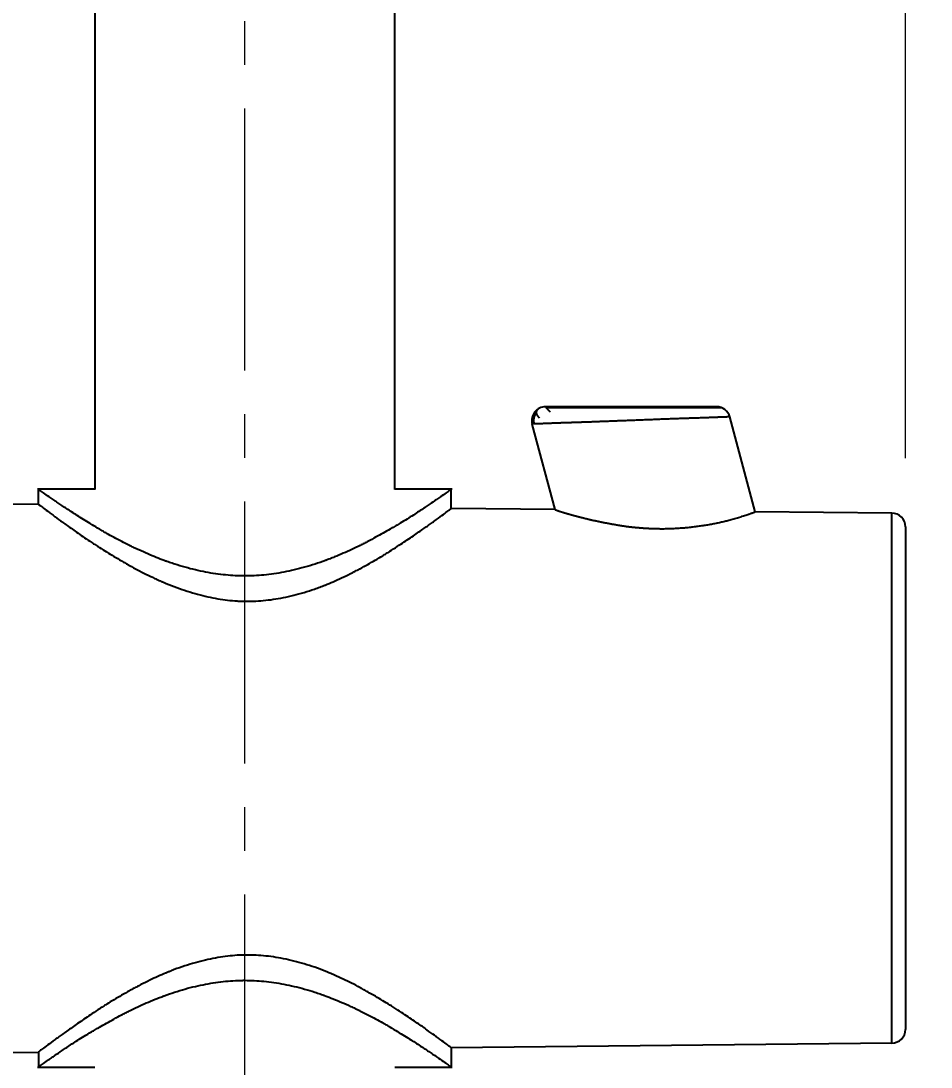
# Model space of a CAD drawing. Header units: millimetres. Extents: x 14 to 1202, y 28 to 1708.
# Drawn here: x 887.6 to 953.7, y 833.3 to 909.4 of the extents above; entities that cross this region are included whole.
import ezdxf

# ---------------------------------------------------------------- set-up
doc = ezdxf.new("R2010")
doc.units = ezdxf.units.MM
doc.linetypes.add('CENTER2', pattern=[28.575, 19.05, -3.175, 3.175, -3.175])
doc.styles.add('GOGO', font='Gulim.ttf', dxfattribs={"height": 3})
doc.dimstyles.new('기밴테크', dxfattribs={"dimtxt": 3, "dimasz": 3, "dimexe": 1.25, "dimexo": 0.625, "dimgap": 0.6, "dimtad": 1, "dimtih": 1, "dimtoh": 1, "dimdec": 1, "dimlunit": 6, "dimtxsty": 'GOGO', "dimcen": 0, "dimclrd": 3, "dimclre": 3, "dimclrt": 4, "dimadec": 0, "dimazin": 0, "dimtfac": 1, "dimtdec": 1, "dimtmove": 0, "dimatfit": 3, "dimfxl": 1, "dimlwd": 13, "dimlwe": 13, "dimarcsym": 0})

# ---------------------------------------------------------------- blocks, each defined once
blk = doc.blocks.new('*D19')
at = {"color": 3, "lineweight": 13, "transparency": 16777216}
for p, q in [((835.851, 875.007), (835.851, 958.483)), ((951.851, 877.598), (951.851, 958.483)), ((855.851, 946.483), (931.851, 946.483)), ((951.851, 946.483), (1019.241, 946.483))]:
    blk.add_line(p, q, dxfattribs=at)
at = {"color": 3, "transparency": 16777216}
for points in [[(855.851, 949.816), (855.851, 943.149), (835.851, 946.483)], [(931.851, 949.816), (931.851, 943.149), (951.851, 946.483)]]:
    blk.add_solid(points, dxfattribs=at)
at = {"layer": 'Defpoints', "color": 0, "transparency": 16777216}
for p in [(951.851, 946.483), (951.851, 872.598), (835.851, 870.007)]:
    blk.add_point(p, dxfattribs=at)
at = {"color": 4, "transparency": 16777216, "insert": (995.546, 960.734), "char_height": 3, "attachment_point": 5, "style": 'GOGO'}
blk.add_mtext('{\\H6x;116}', dxfattribs=at)

msp = doc.modelspace()

# ---------------------------------------------------------------- linework, layer by layer
at = {"color": 1, "linetype": 'CENTER2', "lineweight": 18}
msp.add_line((903.851, 398.201), (903.851, 1137.525), dxfattribs=at)
at = {"lineweight": 25}
for p, q in [((892.951, 1053.335), (892.951, 875.332)), ((914.751, 875.332), (914.751, 1053.335)), ((938.128, 881.338), (925.704, 881.338)), ((926.406, 873.857), (924.738, 880.079)), ((940.941, 873.703), (939.093, 880.597)), ((892.951, 875.338), (888.794, 875.338)), ((888.851, 874.253), (888.851, 875.338)), ((918.908, 875.338), (914.751, 875.338)), ((918.851, 873.936), (918.851, 875.338)), ((883.851, 874.306), (888.851, 874.253)), ((926.406, 873.857), (918.851, 873.936)), ((950.862, 873.598), (940.941, 873.703)), ((950.862, 835.077), (950.862, 873.598)), ((951.851, 872.598), (951.851, 836.077)), ((950.862, 835.077), (918.851, 834.739)), ((883.851, 834.369), (888.851, 834.422)), ((888.851, 834.422), (888.851, 833.338)), ((918.851, 834.739), (918.851, 833.338)), ((888.794, 833.338), (892.951, 833.338)), ((914.751, 833.338), (918.908, 833.338))]:
    msp.add_line(p, q, dxfattribs=at)
for centre, start, end in [((925.704, 880.338), 90.0013, 194.99966), ((938.127, 880.338), 14.99966, 89.9987), ((950.851, 872.598), 0, 89.39478), ((950.851, 836.077), 270.60522, 0)]:
    msp.add_arc(centre, 1, start, end, dxfattribs=at)
for points, knots in [([(925.041, 880.947), (924.99, 880.879), (924.909, 880.74), (924.841, 880.508), (924.829, 880.281), (924.852, 880.138), (924.87, 880.07)], [0, 0, 0, 0, 0.268055, 0.528141, 0.773617, 1, 1, 1, 1]), ([(938.545, 881.246), (938.543, 881.246), (938.421, 881.246), (937.767, 881.246), (936.503, 881.246), (934.772, 881.246), (933.144, 881.246), (931.45, 881.246), (929.455, 881.246), (927.705, 881.246), (926.455, 881.245), (925.967, 881.245), (925.763, 881.245)], [0, 0, 0, 0, 0.086201, 0.16567, 0.303779, 0.415302, 0.500139, 0.584987, 0.696456, 0.834467, 0.913865, 1, 1, 1, 1]), ([(939.093, 880.597), (939.093, 880.597), (939.093, 880.597), (939.093, 880.597), (939.092, 880.597), (939.091, 880.597), (939.09, 880.597), (939.088, 880.596), (939.087, 880.596), (939.085, 880.596), (939.082, 880.596), (939.08, 880.596), (939.077, 880.596), (939.073, 880.596), (939.07, 880.596), (939.066, 880.596), (939.062, 880.596), (939.058, 880.596), (939.053, 880.596), (939.048, 880.595), (939.043, 880.595), (939.037, 880.595), (939.032, 880.595), (939.026, 880.595), (939.019, 880.595), (939.013, 880.594), (939.006, 880.594), (938.998, 880.594), (938.991, 880.594), (938.983, 880.594), (938.975, 880.593), (938.966, 880.593), (938.958, 880.593), (938.949, 880.592), (938.94, 880.592), (938.93, 880.592), (938.92, 880.592), (938.91, 880.591), (938.899, 880.591), (938.889, 880.591), (938.878, 880.59), (938.866, 880.59), (938.855, 880.589), (938.843, 880.589), (938.83, 880.589), (938.818, 880.588), (938.805, 880.588), (938.792, 880.587), (938.778, 880.587), (938.765, 880.586), (938.751, 880.586), (938.736, 880.585), (938.722, 880.585), (938.707, 880.584), (938.692, 880.584), (938.676, 880.583), (938.66, 880.583), (938.644, 880.582), (938.628, 880.582), (938.611, 880.581), (938.594, 880.58), (938.577, 880.58), (938.559, 880.579), (938.541, 880.578), (938.523, 880.578), (938.504, 880.577), (938.485, 880.576), (938.466, 880.576), (938.447, 880.575), (938.427, 880.574), (938.407, 880.574), (938.387, 880.573), (938.366, 880.572), (938.345, 880.571), (938.324, 880.57), (938.302, 880.57), (938.281, 880.569), (938.259, 880.568), (938.236, 880.567), (938.213, 880.566), (938.19, 880.565), (938.167, 880.565), (938.143, 880.564), (938.12, 880.563), (938.095, 880.562), (938.071, 880.561), (938.046, 880.56), (938.021, 880.559), (937.996, 880.558), (937.97, 880.557), (937.944, 880.556), (937.918, 880.555), (937.891, 880.554), (937.864, 880.553), (937.837, 880.552), (937.81, 880.551), (937.782, 880.55), (937.754, 880.549), (937.726, 880.548), (937.697, 880.547), (937.668, 880.546), (937.639, 880.545), (937.609, 880.544), (937.58, 880.542), (937.55, 880.541), (937.519, 880.54), (937.489, 880.539), (937.458, 880.538), (937.427, 880.537), (937.395, 880.536), (937.363, 880.534), (937.331, 880.533), (937.299, 880.532), (937.266, 880.531), (937.234, 880.53), (937.2, 880.528), (937.167, 880.527), (937.133, 880.526), (937.099, 880.525), (937.065, 880.523), (936.98, 880.52), (936.837, 880.515), (936.628, 880.509), (936.398, 880.502), (936.148, 880.494), (935.875, 880.485), (935.581, 880.476), (935.264, 880.465), (934.924, 880.453), (934.56, 880.439), (934.173, 880.425), (933.763, 880.409), (933.331, 880.392), (932.877, 880.374), (932.403, 880.356), (932.015, 880.341), (931.72, 880.331), (931.527, 880.323), (931.336, 880.316), (931.148, 880.309), (930.963, 880.302), (930.782, 880.295), (930.603, 880.288), (930.428, 880.281), (930.256, 880.274), (930.088, 880.268), (929.923, 880.261), (929.762, 880.255), (929.604, 880.249), (929.45, 880.243), (929.299, 880.237), (929.152, 880.232), (929.009, 880.226), (928.869, 880.221), (928.733, 880.217), (928.6, 880.212), (928.471, 880.207), (928.346, 880.203), (928.224, 880.199), (928.106, 880.195), (927.992, 880.191), (927.88, 880.188), (927.773, 880.184), (927.668, 880.181), (927.567, 880.178), (927.47, 880.175), (927.375, 880.172), (927.284, 880.169), (927.196, 880.166), (927.111, 880.164), (927.029, 880.161), (926.951, 880.159), (926.875, 880.156), (926.804, 880.153), (926.739, 880.151), (926.678, 880.149), (926.618, 880.147), (926.558, 880.144), (926.5, 880.142), (926.442, 880.14), (926.386, 880.138), (926.33, 880.136), (926.275, 880.134), (926.222, 880.132), (926.169, 880.13), (926.117, 880.128), (926.066, 880.126), (926.016, 880.124), (925.966, 880.122), (925.918, 880.121), (925.871, 880.119), (925.825, 880.117), (925.779, 880.115), (925.735, 880.114), (925.692, 880.112), (925.649, 880.11), (925.608, 880.109), (925.567, 880.107), (925.528, 880.106), (925.489, 880.104), (925.452, 880.103), (925.415, 880.102), (925.379, 880.1), (925.345, 880.099), (925.311, 880.098), (925.278, 880.097), (925.247, 880.095), (925.216, 880.094), (925.186, 880.093), (925.157, 880.092), (925.129, 880.091), (925.103, 880.09), (925.077, 880.089), (925.052, 880.089), (925.028, 880.088), (925.005, 880.087), (924.983, 880.086), (924.962, 880.086), (924.942, 880.085), (924.922, 880.084), (924.904, 880.084), (924.887, 880.083), (924.875, 880.083), (924.868, 880.083), (924.867, 880.083)], [0, 0, 0, 0, 0.002068, 0.004137, 0.006208, 0.008282, 0.010357, 0.012435, 0.014514, 0.016596, 0.018679, 0.020764, 0.022852, 0.024941, 0.027033, 0.029126, 0.031222, 0.033319, 0.035419, 0.037521, 0.039624, 0.04173, 0.043838, 0.045948, 0.04806, 0.050174, 0.05229, 0.054408, 0.056528, 0.058651, 0.060775, 0.062902, 0.06503, 0.067161, 0.069294, 0.071429, 0.073566, 0.075705, 0.077847, 0.07999, 0.082136, 0.084283, 0.086433, 0.088585, 0.090739, 0.092896, 0.095054, 0.097215, 0.099378, 0.101543, 0.10371, 0.105879, 0.108051, 0.110225, 0.112401, 0.114579, 0.116759, 0.118942, 0.121127, 0.123313, 0.125503, 0.127694, 0.129888, 0.132084, 0.134282, 0.136482, 0.138685, 0.140889, 0.143096, 0.145306, 0.147517, 0.149731, 0.151947, 0.154166, 0.156386, 0.158609, 0.160834, 0.163062, 0.165292, 0.167524, 0.169758, 0.171995, 0.174234, 0.176475, 0.178718, 0.180964, 0.183213, 0.185463, 0.187716, 0.189971, 0.192229, 0.194488, 0.196751, 0.199015, 0.201282, 0.203551, 0.205823, 0.208097, 0.210373, 0.212651, 0.214932, 0.217216, 0.219501, 0.22179, 0.22408, 0.226373, 0.228668, 0.230966, 0.233266, 0.235568, 0.237873, 0.24018, 0.24249, 0.244802, 0.247117, 0.249434, 0.251753, 0.254075, 0.256399, 0.258725, 0.261054, 0.273622, 0.28697, 0.301098, 0.316008, 0.3317, 0.348174, 0.36543, 0.383469, 0.402291, 0.421897, 0.442286, 0.463459, 0.485415, 0.508156, 0.53168, 0.541058, 0.550313, 0.559446, 0.568458, 0.577347, 0.586114, 0.59476, 0.603283, 0.611684, 0.619964, 0.628121, 0.636157, 0.64407, 0.651862, 0.659532, 0.66708, 0.674506, 0.68181, 0.688992, 0.696053, 0.702991, 0.709808, 0.716503, 0.723076, 0.729528, 0.735858, 0.742066, 0.748153, 0.754118, 0.759961, 0.765683, 0.771283, 0.776761, 0.782119, 0.787354, 0.792469, 0.797462, 0.802334, 0.80653, 0.810717, 0.814897, 0.81907, 0.823234, 0.827391, 0.83154, 0.835681, 0.839814, 0.84394, 0.848058, 0.852169, 0.856271, 0.860367, 0.864454, 0.868534, 0.872607, 0.876672, 0.88073, 0.88478, 0.888822, 0.892857, 0.896885, 0.900905, 0.904918, 0.908924, 0.912922, 0.916913, 0.920897, 0.924873, 0.928842, 0.932804, 0.936759, 0.940707, 0.944647, 0.94858, 0.952507, 0.956426, 0.960338, 0.964243, 0.968141, 0.972032, 0.975916, 0.979793, 0.983664, 0.987527, 0.991383, 0.995233, 0.999076, 1, 1, 1, 1]), ([(918.851, 875.338), (918.851, 875.338), (918.827, 875.32), (918.73, 875.25), (918.656, 875.197), (918.457, 875.056), (918.331, 874.968), (918.103, 874.809), (918.02, 874.752), (917.886, 874.659), (917.816, 874.611), (917.73, 874.552), (917.686, 874.522), (917.664, 874.507), (917.653, 874.499), (917.647, 874.495), (917.644, 874.493), (917.643, 874.492), (917.642, 874.492), (917.642, 874.492), (917.642, 874.492), (917.641, 874.492), (917.641, 874.492), (917.488, 874.387), (917.312, 874.265), (916.904, 873.989), (916.673, 873.834), (916.146, 873.491), (915.85, 873.303), (915.352, 872.996), (915.177, 872.89), (914.9, 872.724), (914.758, 872.639), (914.587, 872.538), (914.499, 872.486), (914.455, 872.461), (914.433, 872.448), (914.421, 872.441), (914.416, 872.438), (914.413, 872.436), (914.412, 872.435), (914.411, 872.435), (914.411, 872.435), (914.41, 872.435), (914.075, 872.239), (913.725, 872.043), (913.178, 871.747), (912.899, 871.599), (912.613, 871.45), (912.421, 871.351), (912.324, 871.301), (911.835, 871.053), (911.429, 870.862), (910.8, 870.59), (910.587, 870.501), (910.263, 870.371), (910.1, 870.307), (909.907, 870.233), (909.81, 870.197), (909.762, 870.179), (909.738, 870.17), (909.725, 870.165), (909.719, 870.163), (909.716, 870.162), (909.715, 870.161), (909.714, 870.161), (909.714, 870.161), (909.714, 870.161), (909.207, 869.973), (908.699, 869.809), (907.692, 869.527), (907.191, 869.41), (906.205, 869.222), (905.719, 869.152), (905.006, 869.081), (904.77, 869.064), (904.421, 869.046), (904.248, 869.04), (904.047, 869.036), (903.947, 869.035), (903.905, 869.035), (903.876, 869.035), (903.862, 869.035), (903.395, 869.035), (902.931, 869.058), (901.982, 869.152), (901.497, 869.222), (900.514, 869.409), (900.016, 869.526), (899.262, 869.736), (899.01, 869.812), (898.631, 869.935), (898.442, 869.998), (898.221, 870.076), (898.11, 870.116), (898.055, 870.136), (898.027, 870.146), (898.014, 870.152), (898.007, 870.154), (898.003, 870.155), (898.001, 870.156), (898.001, 870.156), (898, 870.156), (898, 870.157), (898, 870.157), (897.812, 870.226), (897.618, 870.301), (897.218, 870.461), (897.012, 870.547), (896.591, 870.728), (896.376, 870.825), (896.046, 870.977), (895.879, 871.055), (895.683, 871.15), (895.584, 871.198), (895.535, 871.223), (895.51, 871.235), (895.498, 871.241), (895.491, 871.244), (895.488, 871.246), (895.487, 871.246), (895.486, 871.247), (895.486, 871.247), (895.485, 871.247), (895.093, 871.441), (894.714, 871.637), (894.166, 871.933), (893.898, 872.081), (893.594, 872.256), (893.445, 872.344), (893.371, 872.388), (893.334, 872.41), (893.316, 872.421), (893.306, 872.426), (893.302, 872.429), (893.299, 872.43), (893.298, 872.431), (893.298, 872.431), (893.297, 872.431), (893.297, 872.431), (892.92, 872.658), (892.571, 872.87), (891.93, 873.267), (891.637, 873.452), (891.104, 873.794), (890.864, 873.952), (890.54, 874.167), (890.438, 874.236), (890.293, 874.333), (890.223, 874.381), (890.145, 874.434), (890.107, 874.46), (890.089, 874.472), (890.079, 874.479), (890.075, 874.482), (890.072, 874.484), (890.071, 874.484), (890.071, 874.485), (890.07, 874.485), (890.07, 874.485), (890.07, 874.485), (889.862, 874.627), (889.682, 874.752), (889.375, 874.965), (889.248, 875.054), (889.047, 875.196), (888.973, 875.249), (888.875, 875.32), (888.851, 875.338), (888.851, 875.338)], [0, 0, 0, 0, 0.03125, 0.03125, 0.062501, 0.062501, 0.093751, 0.093751, 0.109376, 0.109376, 0.117188, 0.121095, 0.123048, 0.124024, 0.124513, 0.124757, 0.124879, 0.12494, 0.124971, 0.124986, 0.124993, 0.124993, 0.125001, 0.125001, 0.156251, 0.156251, 0.187502, 0.187502, 0.218752, 0.218752, 0.234377, 0.234377, 0.242189, 0.246096, 0.248049, 0.249025, 0.249514, 0.249758, 0.24988, 0.249941, 0.249972, 0.249987, 0.249987, 0.250002, 0.250002, 0.281252, 0.281252, 0.296877, 0.30469, 0.30469, 0.312503, 0.312503, 0.343753, 0.343753, 0.359378, 0.359378, 0.367191, 0.371097, 0.37305, 0.374027, 0.374515, 0.374759, 0.374881, 0.374942, 0.374973, 0.374988, 0.374988, 0.375003, 0.375003, 0.406253, 0.406253, 0.437504, 0.437504, 0.468754, 0.468754, 0.484379, 0.484379, 0.492192, 0.496098, 0.498051, 0.499028, 0.499028, 0.500004, 0.500004, 0.531254, 0.531254, 0.562505, 0.562505, 0.593755, 0.593755, 0.60938, 0.60938, 0.617193, 0.621099, 0.623052, 0.624029, 0.624517, 0.624761, 0.624883, 0.624944, 0.624975, 0.62499, 0.624998, 0.624998, 0.625005, 0.625005, 0.64063, 0.64063, 0.656255, 0.656255, 0.671881, 0.671881, 0.679693, 0.683599, 0.685553, 0.686529, 0.687017, 0.687262, 0.687384, 0.687445, 0.687475, 0.68749, 0.68749, 0.687506, 0.687506, 0.718756, 0.718756, 0.734381, 0.742194, 0.7461, 0.748053, 0.74903, 0.749518, 0.749762, 0.749884, 0.749945, 0.749976, 0.749991, 0.749991, 0.750006, 0.750006, 0.781256, 0.781256, 0.812507, 0.812507, 0.843757, 0.843757, 0.859382, 0.859382, 0.867195, 0.871101, 0.873054, 0.874031, 0.874519, 0.874763, 0.874885, 0.874946, 0.874977, 0.874992, 0.874992, 0.875007, 0.875007, 0.906257, 0.906257, 0.937508, 0.937508, 0.968758, 0.968758, 1, 1, 1, 1]), ([(888.851, 874.253), (888.851, 874.253), (888.875, 874.234), (888.974, 874.158), (889.049, 874.1), (889.25, 873.948), (889.377, 873.852), (889.608, 873.68), (889.692, 873.618), (889.827, 873.518), (889.898, 873.466), (889.984, 873.402), (890.028, 873.369), (890.051, 873.353), (890.062, 873.344), (890.068, 873.34), (890.07, 873.338), (890.072, 873.337), (890.073, 873.337), (890.073, 873.336), (890.073, 873.336), (890.073, 873.336), (890.073, 873.336), (890.231, 873.22), (890.412, 873.086), (890.826, 872.784), (891.06, 872.615), (891.589, 872.242), (891.884, 872.039), (892.376, 871.707), (892.549, 871.592), (892.821, 871.413), (892.961, 871.322), (893.129, 871.213), (893.215, 871.158), (893.258, 871.13), (893.28, 871.116), (893.291, 871.109), (893.297, 871.105), (893.299, 871.104), (893.301, 871.103), (893.301, 871.102), (893.302, 871.102), (893.302, 871.102), (893.634, 870.889), (893.981, 870.674), (894.523, 870.349), (894.799, 870.185), (895.129, 869.993), (895.297, 869.897), (895.381, 869.849), (895.417, 869.828), (895.441, 869.814), (895.453, 869.807), (895.851, 869.58), (896.253, 869.368), (896.875, 869.061), (897.085, 868.96), (897.406, 868.813), (897.568, 868.739), (897.759, 868.655), (897.854, 868.614), (897.902, 868.593), (897.926, 868.583), (897.938, 868.578), (897.944, 868.575), (897.948, 868.574), (897.949, 868.573), (897.95, 868.573), (897.95, 868.573), (897.95, 868.572), (898.463, 868.352), (898.975, 868.158), (899.988, 867.824), (900.489, 867.683), (901.472, 867.454), (901.955, 867.365), (902.66, 867.273), (902.893, 867.248), (903.236, 867.222), (903.406, 867.211), (903.603, 867.203), (903.701, 867.2), (903.749, 867.198), (903.774, 867.198), (903.786, 867.197), (903.791, 867.197), (903.795, 867.197), (903.796, 867.197), (904.251, 867.188), (904.717, 867.206), (905.671, 867.294), (906.158, 867.366), (907.149, 867.562), (907.653, 867.687), (908.414, 867.914), (908.669, 867.997), (909.052, 868.131), (909.244, 868.2), (909.468, 868.286), (909.58, 868.33), (909.636, 868.352), (909.664, 868.363), (909.678, 868.369), (909.685, 868.371), (909.688, 868.373), (909.69, 868.374), (909.691, 868.374), (909.691, 868.374), (909.692, 868.374), (909.692, 868.374), (909.878, 868.449), (910.071, 868.53), (910.47, 868.703), (910.675, 868.795), (911.096, 868.992), (911.312, 869.096), (911.642, 869.262), (911.809, 869.347), (912.006, 869.449), (912.105, 869.502), (912.155, 869.528), (912.18, 869.542), (912.192, 869.548), (912.198, 869.552), (912.202, 869.553), (912.203, 869.554), (912.204, 869.555), (912.204, 869.555), (912.204, 869.555), (912.594, 869.764), (912.972, 869.974), (913.517, 870.292), (913.785, 870.451), (914.087, 870.639), (914.236, 870.732), (914.31, 870.779), (914.346, 870.803), (914.365, 870.815), (914.374, 870.821), (914.378, 870.824), (914.381, 870.825), (914.382, 870.826), (914.382, 870.826), (914.383, 870.826), (914.383, 870.826), (914.758, 871.068), (915.105, 871.294), (915.745, 871.719), (916.039, 871.917), (916.575, 872.283), (916.817, 872.452), (917.145, 872.684), (917.249, 872.757), (917.395, 872.862), (917.466, 872.913), (917.545, 872.971), (917.584, 872.999), (917.603, 873.012), (917.613, 873.019), (917.617, 873.023), (917.62, 873.024), (917.621, 873.025), (917.622, 873.026), (917.622, 873.026), (917.622, 873.026), (917.622, 873.026), (917.831, 873.178), (918.013, 873.311), (918.322, 873.538), (918.45, 873.633), (918.653, 873.785), (918.728, 873.842), (918.827, 873.917), (918.851, 873.936), (918.851, 873.936)], [0, 0, 0, 0, 0.03125, 0.03125, 0.0625, 0.0625, 0.093751, 0.093751, 0.109376, 0.109376, 0.117188, 0.121095, 0.123048, 0.124024, 0.124513, 0.124757, 0.124879, 0.12494, 0.12497, 0.124986, 0.124993, 0.124993, 0.125001, 0.125001, 0.156251, 0.156251, 0.187501, 0.187501, 0.218752, 0.218752, 0.234377, 0.234377, 0.242189, 0.246096, 0.248049, 0.249025, 0.249514, 0.249758, 0.24988, 0.249941, 0.249971, 0.249987, 0.249987, 0.250002, 0.250002, 0.281252, 0.281252, 0.296877, 0.30469, 0.308596, 0.310549, 0.311526, 0.311526, 0.312502, 0.312502, 0.343753, 0.343753, 0.359378, 0.359378, 0.36719, 0.371097, 0.37305, 0.374026, 0.374515, 0.374759, 0.374881, 0.374942, 0.374972, 0.374988, 0.374988, 0.375003, 0.375003, 0.406253, 0.406253, 0.437503, 0.437503, 0.468754, 0.468754, 0.484379, 0.484379, 0.492191, 0.496098, 0.498051, 0.499027, 0.499516, 0.49976, 0.499882, 0.499882, 0.500004, 0.500004, 0.531254, 0.531254, 0.562504, 0.562504, 0.593755, 0.593755, 0.60938, 0.60938, 0.617192, 0.621099, 0.623052, 0.624028, 0.624517, 0.624761, 0.624883, 0.624944, 0.624974, 0.62499, 0.624997, 0.624997, 0.625005, 0.625005, 0.64063, 0.64063, 0.656255, 0.656255, 0.67188, 0.67188, 0.679693, 0.683599, 0.685552, 0.686529, 0.687017, 0.687261, 0.687383, 0.687444, 0.687475, 0.68749, 0.68749, 0.687505, 0.687505, 0.718756, 0.718756, 0.734381, 0.742193, 0.7461, 0.748053, 0.749029, 0.749518, 0.749762, 0.749884, 0.749945, 0.749975, 0.749991, 0.749991, 0.750006, 0.750006, 0.781256, 0.781256, 0.812506, 0.812506, 0.843757, 0.843757, 0.859382, 0.859382, 0.867194, 0.871101, 0.873054, 0.87403, 0.874519, 0.874763, 0.874885, 0.874946, 0.874976, 0.874992, 0.874992, 0.875007, 0.875007, 0.906257, 0.906257, 0.937507, 0.937507, 0.968758, 0.968758, 1, 1, 1, 1]), ([(926.406, 873.857), (926.406, 873.857), (926.406, 873.857), (926.406, 873.856), (926.406, 873.856), (926.407, 873.856), (926.408, 873.855), (926.409, 873.855), (926.411, 873.854), (926.412, 873.854), (926.414, 873.853), (926.416, 873.852), (926.418, 873.851), (926.421, 873.85), (926.424, 873.849), (926.427, 873.848), (926.43, 873.847), (926.433, 873.845), (926.437, 873.844), (926.441, 873.842), (926.445, 873.841), (926.449, 873.839), (926.454, 873.837), (926.458, 873.835), (926.463, 873.833), (926.469, 873.831), (926.474, 873.829), (926.48, 873.827), (926.486, 873.825), (926.492, 873.822), (926.499, 873.82), (926.505, 873.818), (926.512, 873.815), (926.52, 873.812), (926.527, 873.81), (926.535, 873.807), (926.543, 873.804), (926.551, 873.801), (926.56, 873.798), (926.568, 873.795), (926.577, 873.791), (926.587, 873.788), (926.596, 873.785), (926.606, 873.781), (926.616, 873.778), (926.627, 873.774), (926.637, 873.771), (926.648, 873.767), (926.659, 873.763), (926.671, 873.759), (926.682, 873.755), (926.694, 873.751), (926.707, 873.747), (926.719, 873.743), (926.732, 873.739), (926.745, 873.734), (926.758, 873.73), (926.772, 873.726), (926.786, 873.721), (926.8, 873.716), (926.814, 873.712), (926.829, 873.707), (926.844, 873.702), (926.86, 873.697), (926.875, 873.692), (926.891, 873.687), (926.907, 873.682), (926.924, 873.677), (926.941, 873.672), (926.958, 873.667), (926.975, 873.661), (926.993, 873.656), (927.011, 873.65), (927.029, 873.645), (927.047, 873.639), (927.066, 873.633), (927.085, 873.628), (927.105, 873.622), (927.124, 873.616), (927.145, 873.61), (927.165, 873.604), (927.186, 873.598), (927.206, 873.592), (927.228, 873.585), (927.249, 873.579), (927.271, 873.573), (927.293, 873.566), (927.316, 873.56), (927.339, 873.553), (927.362, 873.547), (927.385, 873.54), (927.409, 873.533), (927.433, 873.527), (927.457, 873.52), (927.482, 873.513), (927.507, 873.506), (927.532, 873.499), (927.558, 873.492), (927.584, 873.485), (927.61, 873.477), (927.637, 873.47), (927.664, 873.463), (927.691, 873.455), (927.718, 873.448), (927.746, 873.44), (927.774, 873.433), (927.803, 873.425), (927.832, 873.417), (927.861, 873.41), (927.89, 873.402), (927.92, 873.394), (927.95, 873.386), (927.981, 873.378), (928.011, 873.37), (928.042, 873.362), (928.074, 873.354), (928.105, 873.345), (928.137, 873.337), (928.17, 873.329), (928.202, 873.32), (928.235, 873.312), (928.269, 873.303), (928.302, 873.295), (928.336, 873.286), (928.371, 873.277), (928.405, 873.269), (928.44, 873.26), (928.476, 873.251), (928.511, 873.242), (928.547, 873.233), (928.583, 873.224), (928.62, 873.215), (928.657, 873.206), (928.714, 873.191), (928.792, 873.172), (928.892, 873.148), (928.993, 873.125), (929.096, 873.101), (929.201, 873.078), (929.306, 873.055), (929.413, 873.032), (929.522, 873.009), (929.632, 872.987), (929.743, 872.964), (929.855, 872.942), (929.969, 872.92), (930.084, 872.898), (930.2, 872.876), (930.317, 872.854), (930.435, 872.833), (930.554, 872.811), (930.675, 872.79), (930.796, 872.768), (930.919, 872.747), (931.031, 872.728), (931.132, 872.711), (931.222, 872.696), (931.313, 872.682), (931.404, 872.668), (931.496, 872.655), (931.588, 872.642), (931.68, 872.63), (931.772, 872.618), (931.865, 872.607), (931.959, 872.596), (932.052, 872.586), (932.146, 872.576), (932.24, 872.567), (932.334, 872.558), (932.429, 872.55), (932.524, 872.542), (932.619, 872.534), (932.714, 872.527), (932.809, 872.52), (932.905, 872.514), (933.001, 872.508), (933.096, 872.503), (933.192, 872.498), (933.289, 872.493), (933.385, 872.489), (933.481, 872.485), (933.577, 872.482), (933.674, 872.479), (933.798, 872.476), (933.952, 872.473), (934.133, 872.471), (934.316, 872.472), (934.499, 872.474), (934.683, 872.479), (934.868, 872.485), (935.052, 872.493), (935.237, 872.503), (935.422, 872.515), (935.606, 872.528), (935.791, 872.543), (935.975, 872.56), (936.158, 872.578), (936.341, 872.598), (936.522, 872.62), (936.703, 872.643), (936.883, 872.667), (937.061, 872.693), (937.237, 872.72), (937.412, 872.748), (937.585, 872.778), (937.756, 872.808), (937.924, 872.84), (938.09, 872.873), (938.253, 872.907), (938.413, 872.942), (938.57, 872.978), (938.724, 873.015), (938.878, 873.053), (939.038, 873.095), (939.205, 873.14), (939.379, 873.188), (939.556, 873.239), (939.735, 873.292), (939.913, 873.346), (940.088, 873.4), (940.256, 873.454), (940.381, 873.496), (940.469, 873.527), (940.525, 873.546), (940.576, 873.564), (940.623, 873.581), (940.665, 873.596), (940.704, 873.61), (940.739, 873.623), (940.77, 873.634), (940.798, 873.644), (940.822, 873.654), (940.844, 873.662), (940.863, 873.67), (940.879, 873.676), (940.893, 873.682), (940.904, 873.687), (940.914, 873.691), (940.922, 873.694), (940.928, 873.697), (940.933, 873.699), (940.937, 873.701), (940.939, 873.702), (940.94, 873.703), (940.94, 873.703), (940.941, 873.703)], [0, 0, 0, 0, 0.001563, 0.003131, 0.004702, 0.006278, 0.007859, 0.009443, 0.011032, 0.012626, 0.014223, 0.015825, 0.017432, 0.019043, 0.020658, 0.022278, 0.023903, 0.025532, 0.027165, 0.028803, 0.030446, 0.032094, 0.033746, 0.035402, 0.037064, 0.03873, 0.040401, 0.042076, 0.043757, 0.045442, 0.047132, 0.048827, 0.050526, 0.052231, 0.053941, 0.055655, 0.057374, 0.059098, 0.060828, 0.062562, 0.064301, 0.066045, 0.067795, 0.069549, 0.071308, 0.073073, 0.074842, 0.076617, 0.078397, 0.080182, 0.081972, 0.083768, 0.085568, 0.087374, 0.089185, 0.091002, 0.092823, 0.09465, 0.096483, 0.09832, 0.100163, 0.102011, 0.103865, 0.105724, 0.107588, 0.109458, 0.111333, 0.113214, 0.1151, 0.116992, 0.118889, 0.120792, 0.1227, 0.124613, 0.126533, 0.128457, 0.130388, 0.132324, 0.134265, 0.136212, 0.138165, 0.140123, 0.142087, 0.144057, 0.146032, 0.148013, 0.15, 0.151992, 0.15399, 0.155994, 0.158003, 0.160019, 0.16204, 0.164067, 0.166099, 0.168138, 0.170182, 0.172232, 0.174288, 0.17635, 0.178417, 0.180491, 0.18257, 0.184655, 0.186747, 0.188844, 0.190947, 0.193055, 0.19517, 0.197291, 0.199418, 0.20155, 0.203689, 0.205834, 0.207984, 0.210141, 0.212304, 0.214473, 0.216647, 0.218828, 0.221015, 0.223208, 0.225407, 0.227612, 0.229823, 0.23204, 0.234263, 0.236493, 0.238729, 0.24097, 0.243218, 0.245472, 0.247732, 0.249999, 0.255918, 0.26184, 0.267765, 0.273693, 0.279624, 0.285558, 0.291495, 0.297436, 0.303379, 0.309326, 0.315276, 0.321229, 0.327185, 0.333144, 0.339107, 0.345072, 0.351041, 0.357013, 0.362988, 0.368967, 0.374948, 0.379282, 0.383613, 0.387941, 0.392266, 0.396589, 0.400908, 0.405224, 0.409538, 0.41385, 0.418158, 0.422464, 0.426768, 0.431069, 0.435368, 0.439665, 0.44396, 0.448252, 0.452543, 0.456831, 0.461118, 0.465402, 0.469685, 0.473966, 0.478246, 0.482524, 0.4868, 0.491075, 0.495349, 0.499621, 0.507633, 0.515679, 0.523763, 0.531884, 0.540043, 0.548241, 0.55648, 0.56476, 0.573082, 0.581447, 0.589855, 0.598308, 0.606806, 0.615351, 0.623942, 0.632582, 0.641269, 0.650007, 0.658794, 0.667632, 0.676521, 0.685463, 0.694458, 0.703506, 0.712608, 0.721766, 0.730979, 0.740248, 0.749575, 0.759837, 0.771005, 0.783081, 0.796065, 0.809955, 0.824754, 0.84046, 0.857074, 0.874596, 0.882034, 0.889292, 0.896369, 0.903265, 0.909981, 0.916517, 0.922872, 0.929046, 0.93504, 0.940853, 0.946486, 0.951938, 0.95721, 0.962301, 0.967212, 0.971942, 0.976492, 0.980861, 0.98505, 0.989058, 0.992886, 0.996533, 1, 1, 1, 1]), ([(918.851, 834.739), (918.851, 834.739), (918.827, 834.758), (918.728, 834.834), (918.653, 834.89), (918.452, 835.041), (918.324, 835.136), (918.093, 835.306), (918.009, 835.367), (917.874, 835.466), (917.803, 835.518), (917.717, 835.581), (917.672, 835.613), (917.65, 835.629), (917.638, 835.638), (917.633, 835.642), (917.63, 835.644), (917.628, 835.645), (917.628, 835.645), (917.627, 835.646), (917.627, 835.646), (917.627, 835.646), (917.627, 835.646), (917.471, 835.759), (917.292, 835.89), (916.879, 836.187), (916.646, 836.353), (916.116, 836.72), (915.82, 836.921), (915.323, 837.248), (915.149, 837.362), (914.873, 837.539), (914.732, 837.629), (914.561, 837.737), (914.474, 837.792), (914.43, 837.819), (914.408, 837.833), (914.397, 837.84), (914.391, 837.844), (914.389, 837.845), (914.387, 837.846), (914.387, 837.847), (914.386, 837.847), (914.386, 837.847), (914.052, 838.056), (913.702, 838.267), (913.157, 838.585), (912.879, 838.744), (912.546, 838.931), (912.378, 839.025), (912.305, 839.065), (912.257, 839.092), (912.232, 839.105), (911.819, 839.333), (911.415, 839.538), (910.787, 839.833), (910.574, 839.929), (910.25, 840.07), (910.087, 840.139), (909.895, 840.219), (909.798, 840.259), (909.749, 840.278), (909.725, 840.288), (909.713, 840.293), (909.707, 840.295), (909.704, 840.297), (909.702, 840.297), (909.702, 840.297), (909.701, 840.298), (909.701, 840.298), (909.189, 840.503), (908.677, 840.682), (907.661, 840.986), (907.158, 841.112), (906.167, 841.308), (905.679, 841.38), (904.964, 841.447), (904.728, 841.463), (904.379, 841.476), (904.206, 841.48), (904.006, 841.481), (903.906, 841.48), (903.856, 841.479), (903.831, 841.479), (903.819, 841.479), (903.814, 841.479), (903.81, 841.479), (903.808, 841.479), (903.363, 841.47), (902.905, 841.435), (901.965, 841.312), (901.482, 841.224), (900.499, 840.996), (899.999, 840.855), (899.24, 840.605), (898.985, 840.515), (898.602, 840.37), (898.41, 840.295), (898.186, 840.203), (898.074, 840.156), (898.018, 840.132), (897.99, 840.12), (897.976, 840.114), (897.969, 840.111), (897.966, 840.11), (897.964, 840.109), (897.963, 840.109), (897.963, 840.108), (897.962, 840.108), (897.962, 840.108), (897.78, 840.03), (897.59, 839.946), (897.197, 839.765), (896.994, 839.669), (896.577, 839.464), (896.362, 839.355), (896.034, 839.184), (895.867, 839.095), (895.67, 838.988), (895.571, 838.934), (895.522, 838.907), (895.497, 838.893), (895.484, 838.886), (895.478, 838.882), (895.475, 838.881), (895.473, 838.88), (895.473, 838.879), (895.472, 838.879), (895.472, 838.879), (895.085, 838.664), (894.71, 838.448), (894.168, 838.122), (893.902, 837.959), (893.602, 837.769), (893.454, 837.673), (893.381, 837.625), (893.344, 837.601), (893.326, 837.589), (893.317, 837.583), (893.312, 837.58), (893.31, 837.579), (893.309, 837.578), (893.309, 837.578), (893.308, 837.578), (893.308, 837.577), (892.937, 837.333), (892.593, 837.103), (891.956, 836.673), (891.664, 836.472), (891.13, 836.101), (890.888, 835.929), (890.56, 835.694), (890.456, 835.619), (890.31, 835.512), (890.238, 835.46), (890.159, 835.402), (890.12, 835.374), (890.101, 835.36), (890.091, 835.353), (890.087, 835.349), (890.084, 835.347), (890.083, 835.346), (890.082, 835.346), (890.082, 835.346), (890.082, 835.346), (890.082, 835.346), (889.873, 835.192), (889.691, 835.057), (889.381, 834.826), (889.253, 834.73), (889.05, 834.576), (888.975, 834.518), (888.875, 834.442), (888.851, 834.422), (888.851, 834.422)], [0, 0, 0, 0, 0.03125, 0.03125, 0.0625, 0.0625, 0.093751, 0.093751, 0.109376, 0.109376, 0.117188, 0.121095, 0.123048, 0.124024, 0.124513, 0.124757, 0.124879, 0.12494, 0.12497, 0.124986, 0.124993, 0.124993, 0.125001, 0.125001, 0.156251, 0.156251, 0.187501, 0.187501, 0.218752, 0.218752, 0.234377, 0.234377, 0.242189, 0.246096, 0.248049, 0.249025, 0.249514, 0.249758, 0.24988, 0.249941, 0.249971, 0.249987, 0.249987, 0.250002, 0.250002, 0.281252, 0.281252, 0.296877, 0.30469, 0.308596, 0.310549, 0.310549, 0.312502, 0.312502, 0.343753, 0.343753, 0.359378, 0.359378, 0.36719, 0.371097, 0.37305, 0.374026, 0.374515, 0.374759, 0.374881, 0.374942, 0.374972, 0.374988, 0.374988, 0.375003, 0.375003, 0.406253, 0.406253, 0.437503, 0.437503, 0.468754, 0.468754, 0.484379, 0.484379, 0.492191, 0.496098, 0.498051, 0.499027, 0.499516, 0.49976, 0.499882, 0.499882, 0.500004, 0.500004, 0.531254, 0.531254, 0.562504, 0.562504, 0.593755, 0.593755, 0.60938, 0.60938, 0.617192, 0.621099, 0.623052, 0.624028, 0.624517, 0.624761, 0.624883, 0.624944, 0.624974, 0.62499, 0.624997, 0.624997, 0.625005, 0.625005, 0.64063, 0.64063, 0.656255, 0.656255, 0.67188, 0.67188, 0.679693, 0.683599, 0.685552, 0.686529, 0.687017, 0.687261, 0.687383, 0.687444, 0.687475, 0.68749, 0.68749, 0.687505, 0.687505, 0.718756, 0.718756, 0.734381, 0.742193, 0.7461, 0.748053, 0.749029, 0.749518, 0.749762, 0.749884, 0.749945, 0.749975, 0.749991, 0.749991, 0.750006, 0.750006, 0.781256, 0.781256, 0.812506, 0.812506, 0.843757, 0.843757, 0.859382, 0.859382, 0.867194, 0.871101, 0.873054, 0.87403, 0.874519, 0.874763, 0.874885, 0.874946, 0.874976, 0.874992, 0.874992, 0.875007, 0.875007, 0.906257, 0.906257, 0.937507, 0.937507, 0.968758, 0.968758, 1, 1, 1, 1]), ([(888.851, 833.338), (888.851, 833.338), (888.875, 833.355), (888.972, 833.426), (889.046, 833.479), (889.245, 833.62), (889.371, 833.708), (889.599, 833.867), (889.682, 833.924), (889.817, 834.017), (889.886, 834.064), (889.972, 834.123), (890.016, 834.153), (890.038, 834.169), (890.049, 834.176), (890.055, 834.18), (890.058, 834.182), (890.059, 834.183), (890.06, 834.184), (890.06, 834.184), (890.061, 834.184), (890.061, 834.184), (890.061, 834.184), (890.214, 834.289), (890.39, 834.41), (890.798, 834.687), (891.03, 834.841), (891.557, 835.184), (891.852, 835.372), (892.35, 835.679), (892.525, 835.786), (892.802, 835.952), (892.944, 836.036), (893.116, 836.138), (893.203, 836.189), (893.247, 836.215), (893.27, 836.228), (893.281, 836.234), (893.286, 836.238), (893.289, 836.239), (893.29, 836.24), (893.291, 836.24), (893.291, 836.241), (893.292, 836.241), (893.627, 836.436), (893.977, 836.632), (894.524, 836.928), (894.803, 837.076), (895.089, 837.225), (895.281, 837.324), (895.378, 837.374), (895.867, 837.623), (896.273, 837.813), (896.902, 838.086), (897.115, 838.175), (897.439, 838.305), (897.602, 838.369), (897.795, 838.442), (897.892, 838.479), (897.94, 838.497), (897.965, 838.506), (897.977, 838.51), (897.983, 838.513), (897.986, 838.514), (897.987, 838.514), (897.988, 838.514), (897.988, 838.515), (897.989, 838.515), (898.496, 838.703), (899.003, 838.867), (900.011, 839.148), (900.511, 839.266), (901.497, 839.453), (901.983, 839.524), (902.697, 839.594), (902.932, 839.612), (903.281, 839.629), (903.455, 839.636), (903.655, 839.64), (903.755, 839.641), (903.798, 839.641), (903.826, 839.641), (903.84, 839.641), (904.307, 839.641), (904.771, 839.617), (905.72, 839.524), (906.205, 839.454), (907.188, 839.267), (907.686, 839.15), (908.44, 838.939), (908.692, 838.863), (909.071, 838.741), (909.26, 838.677), (909.481, 838.599), (909.592, 838.559), (909.647, 838.539), (909.675, 838.529), (909.689, 838.524), (909.695, 838.521), (909.699, 838.52), (909.701, 838.519), (909.701, 838.519), (909.702, 838.519), (909.702, 838.519), (909.702, 838.519), (909.89, 838.449), (910.084, 838.375), (910.484, 838.214), (910.69, 838.129), (911.111, 837.947), (911.327, 837.851), (911.656, 837.698), (911.823, 837.62), (912.019, 837.526), (912.118, 837.477), (912.167, 837.453), (912.192, 837.441), (912.205, 837.435), (912.211, 837.432), (912.214, 837.43), (912.215, 837.429), (912.216, 837.429), (912.217, 837.429), (912.217, 837.429), (912.609, 837.235), (912.988, 837.039), (913.536, 836.743), (913.804, 836.594), (914.108, 836.419), (914.257, 836.332), (914.331, 836.288), (914.368, 836.266), (914.387, 836.255), (914.396, 836.249), (914.4, 836.247), (914.403, 836.245), (914.404, 836.245), (914.404, 836.244), (914.405, 836.244), (914.405, 836.244), (914.782, 836.018), (915.131, 835.805), (915.772, 835.408), (916.065, 835.223), (916.598, 834.881), (916.838, 834.724), (917.163, 834.508), (917.265, 834.44), (917.409, 834.342), (917.479, 834.295), (917.557, 834.242), (917.595, 834.216), (917.614, 834.203), (917.623, 834.197), (917.628, 834.194), (917.63, 834.192), (917.631, 834.191), (917.632, 834.191), (917.632, 834.191), (917.632, 834.19), (917.632, 834.19), (917.84, 834.048), (918.02, 833.924), (918.327, 833.711), (918.454, 833.622), (918.655, 833.48), (918.729, 833.427), (918.827, 833.356), (918.851, 833.338), (918.851, 833.338)], [0, 0, 0, 0, 0.03125, 0.03125, 0.062501, 0.062501, 0.093751, 0.093751, 0.109376, 0.109376, 0.117188, 0.121095, 0.123048, 0.124024, 0.124513, 0.124757, 0.124879, 0.12494, 0.124971, 0.124986, 0.124993, 0.124993, 0.125001, 0.125001, 0.156251, 0.156251, 0.187502, 0.187502, 0.218752, 0.218752, 0.234377, 0.234377, 0.242189, 0.246096, 0.248049, 0.249025, 0.249514, 0.249758, 0.24988, 0.249941, 0.249972, 0.249987, 0.249987, 0.250002, 0.250002, 0.281252, 0.281252, 0.296877, 0.30469, 0.30469, 0.312503, 0.312503, 0.343753, 0.343753, 0.359378, 0.359378, 0.367191, 0.371097, 0.37305, 0.374027, 0.374515, 0.374759, 0.374881, 0.374942, 0.374973, 0.374988, 0.374988, 0.375003, 0.375003, 0.406253, 0.406253, 0.437504, 0.437504, 0.468754, 0.468754, 0.484379, 0.484379, 0.492192, 0.496098, 0.498051, 0.499028, 0.499028, 0.500004, 0.500004, 0.531254, 0.531254, 0.562505, 0.562505, 0.593755, 0.593755, 0.60938, 0.60938, 0.617193, 0.621099, 0.623052, 0.624029, 0.624517, 0.624761, 0.624883, 0.624944, 0.624975, 0.62499, 0.624998, 0.624998, 0.625005, 0.625005, 0.64063, 0.64063, 0.656255, 0.656255, 0.671881, 0.671881, 0.679693, 0.683599, 0.685553, 0.686529, 0.687017, 0.687262, 0.687384, 0.687445, 0.687475, 0.68749, 0.68749, 0.687506, 0.687506, 0.718756, 0.718756, 0.734381, 0.742194, 0.7461, 0.748053, 0.74903, 0.749518, 0.749762, 0.749884, 0.749945, 0.749976, 0.749991, 0.749991, 0.750006, 0.750006, 0.781256, 0.781256, 0.812507, 0.812507, 0.843757, 0.843757, 0.859382, 0.859382, 0.867195, 0.871101, 0.873054, 0.874031, 0.874519, 0.874763, 0.874885, 0.874946, 0.874977, 0.874992, 0.874992, 0.875007, 0.875007, 0.906257, 0.906257, 0.937508, 0.937508, 0.968758, 0.968758, 1, 1, 1, 1])]:
    msp.add_open_spline(points, degree=3, knots=knots, dxfattribs=at)
for points in [[(925.288, 881.246), (924.794, 881.006), (925.242, 880.516)], [(926.06, 880.947), (925.816, 881.164), (925.769, 881.26)]]:
    msp.add_open_spline(points, degree=2, dxfattribs=at)

# ---------------------------------------------------------------- dimensions: what is measured, and where the dimension line sits
dim = msp.add_linear_dim(base=(951.851, 946.483), p1=(835.851, 870.007), p2=(951.851, 872.598), text='{\\H6x;<>}', dimstyle='기밴테크', override={"dimasz": 20, "dimexe": 12, "dimexo": 5, "dimgap": 5})
dim.commit()
dim.dimension.update_dxf_attribs({"geometry": '*D19', "text_midpoint": (995.546, 946.483), "dimtype": 160})

doc.saveas('drawing.dxf')
